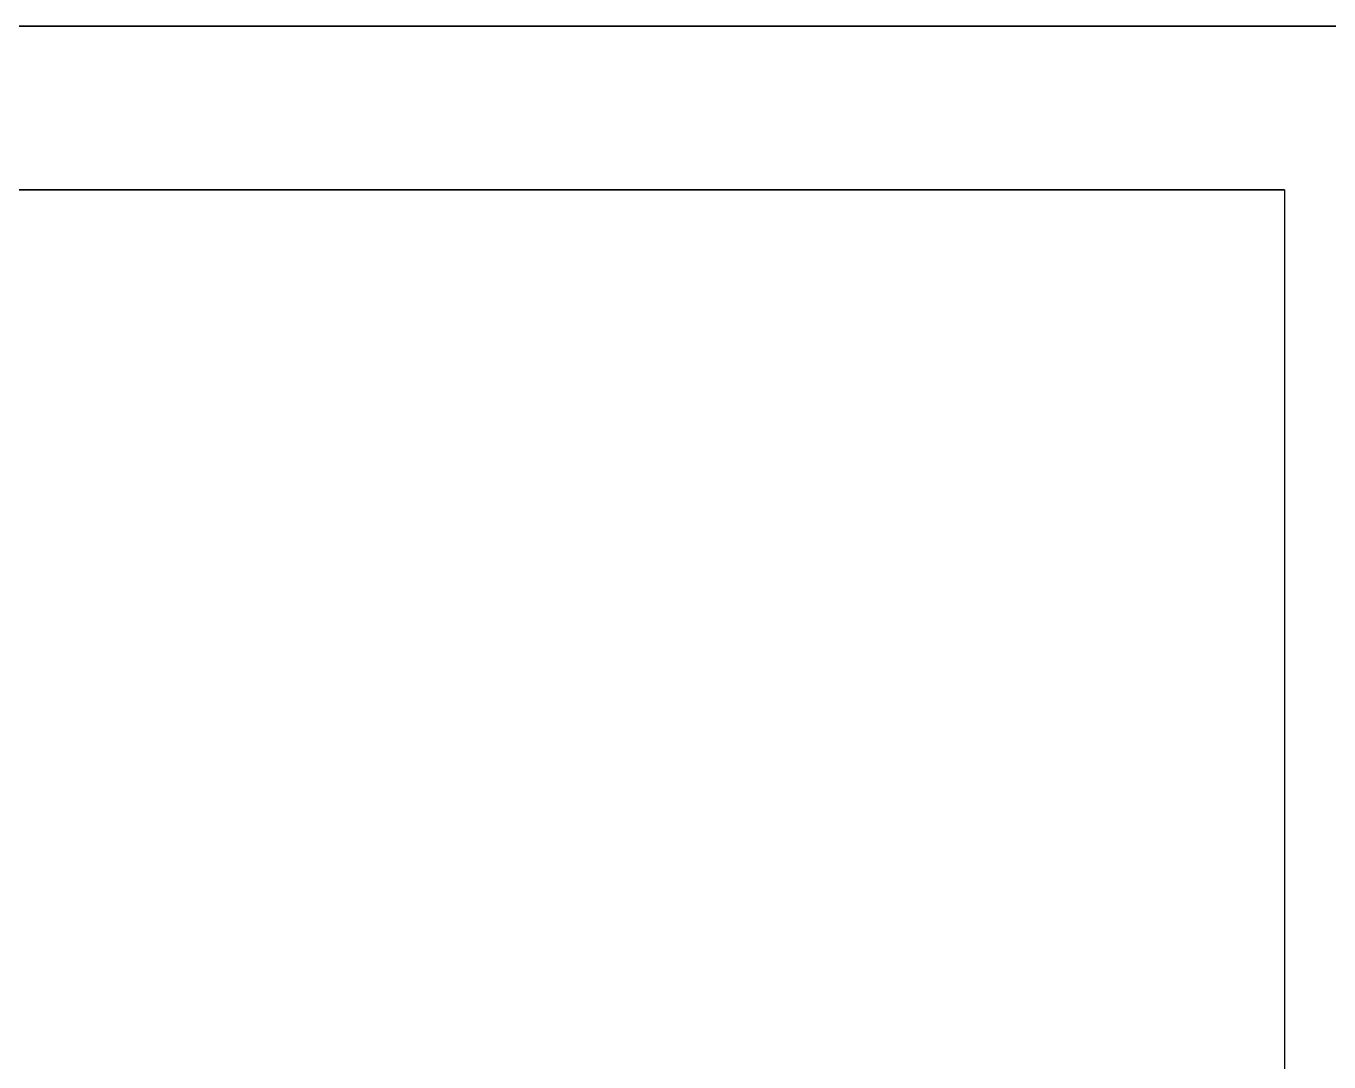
# Model space of a CAD drawing. Header units: millimetres. Extents: x 0 to 840, y -1485 to 297.
# Drawn here: x 198.331 to 200.717, y -1333.027 to -1331.13 of the extents above; entities that cross this region are included whole.
import ezdxf

# ---------------------------------------------------------------- set-up
doc = ezdxf.new("R2010")
doc.units = ezdxf.units.MM

# ---------------------------------------------------------------- blocks, each defined once
blk = doc.blocks.new('XT2_3M ABB')
at = {"layer": 'Defpoints', "color": 3}
blk.add_line((-4.5, 12.4), (-4.5, 0.6), dxfattribs=at)
blk = doc.blocks.new('XT2_3INT ABB')
at = {"color": 7, "lineweight": 35}
blk.add_line((4.2, 8.9), (4.2, 3.55), dxfattribs=at)
blk.add_line((4.2, 8.9), (4.2, 3.55), dxfattribs=at)
at = {"color": 3}
blk.add_lwpolyline([(-4.2, 8.9), (4.2, 8.9), (4.2, 3.55), (-4.2, 3.55)], close=True, dxfattribs=at)
at = {"layer": 'Defpoints', "color": 3, "lineweight": 35}
blk.add_line((4.5, 0.6), (4.5, 12.4), dxfattribs=at)
blk.add_line((4.5, 0.6), (4.5, 12.4), dxfattribs=at)

msp = doc.modelspace()

# ---------------------------------------------------------------- block references
at = {"rotation": 90}
for name, p in [('XT2_3M ABB', (204.1857, -1326.6295)), ('XT2_3INT ABB', (204.1857, -1335.6295))]:
    msp.add_blockref(name, p, dxfattribs=at)

doc.saveas('drawing.dxf')
